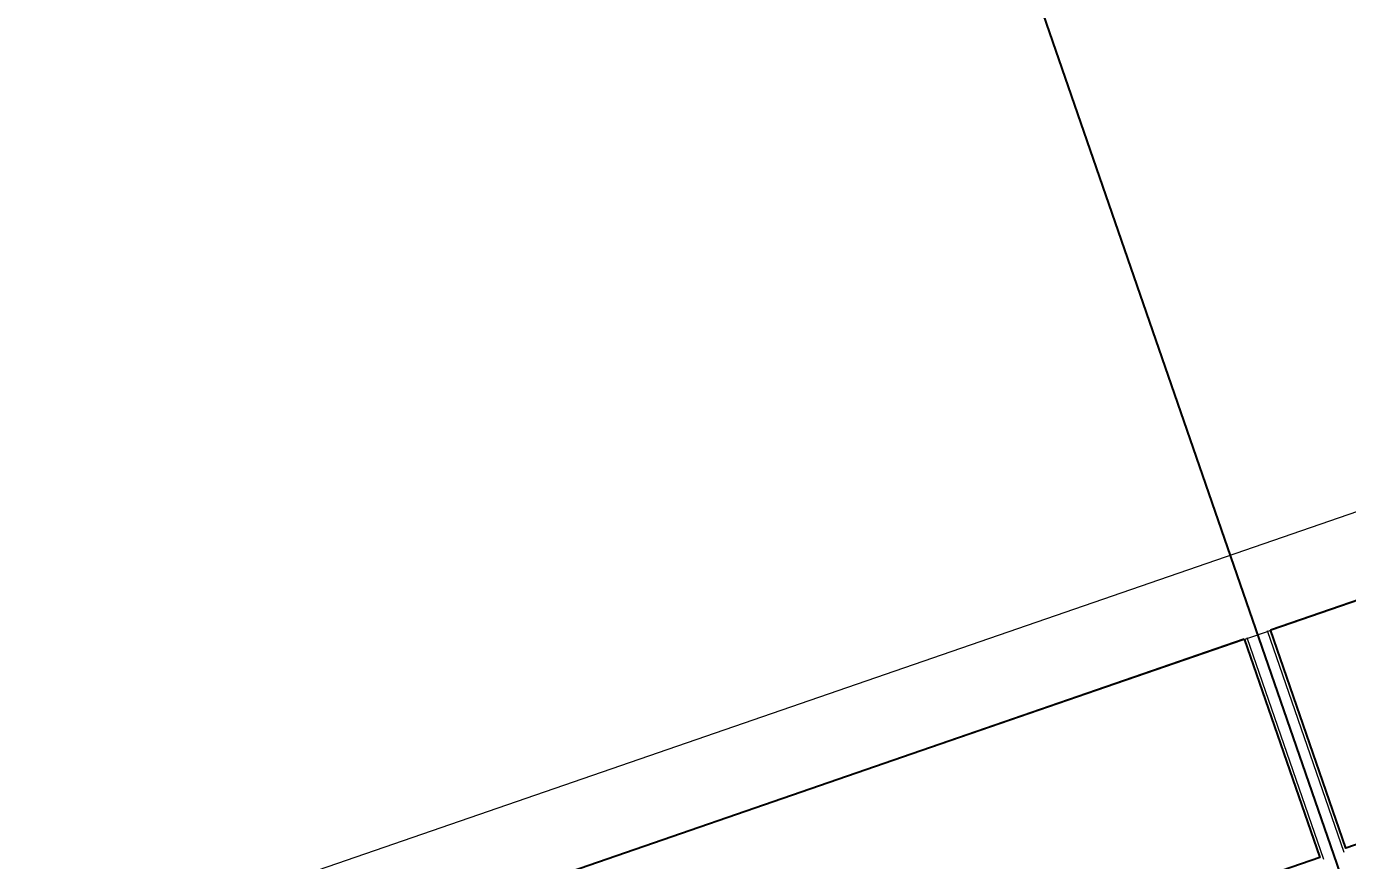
# Model space of a CAD drawing. Header units: millimetres. Extents: x -361702973 to 361248309, y -356458554 to 356543577.
# Drawn here: x 77206 to 83374, y 49607 to 53503 of the extents above; entities that cross this region are included whole.
import ezdxf

# ---------------------------------------------------------------- set-up
doc = ezdxf.new("R2010")
doc.units = ezdxf.units.MM
doc.header["$LTSCALE"] = 100
doc.header["$MEASUREMENT"] = 0
for name, color, linetype in [('A-ANNO-ROOM', 50, 'Continuous'), ('dien tich thong thuy', 3, 'Continuous'), ('KT-Net manh', 139, 'Continuous')]:
    doc.layers.add(name, color=color, linetype=linetype)
doc.layers.add('AUDIT_I_220808132811-11', color=7, linetype='Continuous', lineweight=9)
doc.styles.add('220126_HDN_HBA typical plan$0$211210_HDN_HBA_TYPICAL PLAN CORE OPT 1$0$HBA-Text', font='GOTHIC.TTF')

# ---------------------------------------------------------------- blocks, each defined once
blk = doc.blocks.new('A$C418F5BC8')
at = {"layer": 'A-ANNO-ROOM', "insert": (648.1133449638728, 1090.790118377889), "char_height": 600, "attachment_point": 2, "rotation": 50.44882673977027, "style": '220126_HDN_HBA typical plan$0$211210_HDN_HBA_TYPICAL PLAN CORE OPT 1$0$HBA-Text'}
blk.add_mtext_dynamic_manual_height_columns('SL-S', width=722857412.8743668, gutter_width=9765.624999999996, heights=[0], dxfattribs=at)
blk = doc.blocks.new('A$C1AAC5519')
at = {"layer": 'A-ANNO-ROOM', "insert": (772.955269176513, 1216.574747113511), "char_height": 600, "attachment_point": 2, "rotation": 50.44882673977027, "style": '220126_HDN_HBA typical plan$0$211210_HDN_HBA_TYPICAL PLAN CORE OPT 1$0$HBA-Text'}
blk.add_mtext_dynamic_manual_height_columns('1-BR', width=722857412.8743668, gutter_width=9765.624999999996, heights=[0], dxfattribs=at)
blk = doc.blocks.new('A$C2A6C5140')
at = {"layer": 'A-ANNO-ROOM', "insert": (731.4497625969816, 1190.0169191678, 0.0003277973379295924), "char_height": 600, "attachment_point": 2, "rotation": 50.44882673977027, "style": '220126_HDN_HBA typical plan$0$211210_HDN_HBA_TYPICAL PLAN CORE OPT 1$0$HBA-Text'}
blk.add_mtext_dynamic_manual_height_columns('2-BR', width=722857412.8743668, gutter_width=9765.624999999996, heights=[0], dxfattribs=at)
blk = doc.blocks.new('A$C5388591E')
at = {"layer": 'A-ANNO-ROOM', "insert": (894.3001998505497, 842.1987865094561, 0.0004622000541105721), "char_height": 600, "attachment_point": 2, "rotation": 1.4064704596368105, "style": '220126_HDN_HBA typical plan$0$211210_HDN_HBA_TYPICAL PLAN CORE OPT 1$0$HBA-Text'}
blk.add_mtext_dynamic_manual_height_columns('3-BR', width=722857412.8743668, gutter_width=9765.624999999996, heights=[0], dxfattribs=at)
blk = doc.blocks.new('A$C21AF0CCA')
at = {"layer": 'A-ANNO-ROOM', "insert": (1197.56892258345, 814.6835720778872), "char_height": 600, "attachment_point": 2, "rotation": 0.10542954816276216, "style": '220126_HDN_HBA typical plan$0$211210_HDN_HBA_TYPICAL PLAN CORE OPT 1$0$HBA-Text'}
blk.add_mtext_dynamic_manual_height_columns('1-BR+', width=722857412.8743668, gutter_width=9765.624999999996, heights=[0], dxfattribs=at)

msp = doc.modelspace()

# ---------------------------------------------------------------- linework, layer by layer
at = {"layer": 'AUDIT_I_220808132811-11'}
for p, q in [((83262.68363777686, 49612.38517906642), (82905.63079280384, 50647.34469918797)), ((83357.21614246383, 49644.99814516286), (83000.16329749081, 50679.9576652844))]:
    msp.add_line(p, q, dxfattribs=at)
at = {"layer": 'AUDIT_I_220808132811-11', "elevation": 4.469598132449163e-10}
for points in [[(99013.28158358758, 45087.86638798633), (96591.81466774852, 52101.56708254162, 0.3643585262583712), (91883.7777232588, 54156.43152717073), (62948.06581957143, 44174.19938163643, 0.4519047578513394), (60731.6572007366, 38521.09177919207), (68844.88280354886, 24907.26262909026, 0.3106788684848847), (75007.89375109866, 22936.00988019403), (97530.71268810221, 30727.35037666422, 0.2299220823866625), (97815.57670097044, 31142.11676835371), (98036.49818666533, 32158.79551515763, -0.2789899883790971), (98495.34331291087, 32660.41685368191), (102915.6510876441, 34181.01733374011, -0.4143403845293878), (103568.245148363, 33863.9223537845), (111897.4615060731, 9773.209343152994, 0.3197537419032749), (117095.5433125002, 6070.414265717583), (162232.9248160585, 6070.414265717583, 0.4808685683322463), (167373.4705618609, 12501.3145350407), (166764.8225651822, 15196.44946841465), (166719.5568668272, 15396.89007480725), (164944.1252416959, 23916.51352541283)], [(60902.57543493874, 38609.81694562032, -0.4594566638934902), (62942.67536269542, 43759.23628800505), (92378.42453774408, 53914.33683302815)]]:
    msp.add_lwpolyline(points, format="xyb", dxfattribs=at)
at = {"layer": 'dien tich thong thuy', "elevation": 7.093634520477567e-10}
for points in [[(83014.665885139, 50683.91419180188), (86980.30435879178, 52052.02808575001), (87331.81983495546, 51033.11927813878), (83366.1813613027, 49665.00538419066)], [(82891.61341879629, 50641.98172406285), (83243.6129495075, 49621.66982761117), (79278.29121062113, 48252.63789947559), (78926.2953837265, 49272.9390599808)]]:
    msp.add_lwpolyline(points, close=True, dxfattribs=at)
at = {"layer": 'KT-Net manh'}
msp.add_line((81803.42754229438, 53992.28474827825), (86674.03998750803, 39884.71387686739), dxfattribs=at)

# ---------------------------------------------------------------- block references
at = {"layer": 'A-ANNO-ROOM'}
for p in [(-193366.6029767873, 192837.9996409905, 5.460855537377236e-05), (-194725.1126339572, 187914.7636662904, 5.460855537377236e-05), (-204628.500881133, 156603.4286092457, 5.461079910308954e-05), (-263479.6090599558, 50485.12915140932, 5.460850030168077e-05), (-269121.1781233152, 49296.5544193383, 5.460850030168077e-05), (-249390.2929153891, 45734.43883928895, 5.460850030168077e-05), (-231828.0778406897, 44407.82273046864, 5.460832008522107e-05), (-260545.3674363113, 42210.52099001262, 5.460850030168077e-05), (-266005.9544405445, 40714.37009385967, 5.460850030168077e-05), (-231175.8712175231, 40645.45605562796, 5.460850030168077e-05), (-228303.7210763374, 35687.765146195, 5.460832008522128e-05)]:
    msp.add_blockref('A$C21AF0CCA', p, dxfattribs=at)
at = {"layer": 'dien tich thong thuy'}
for name, p, rotation in [('A$C2A6C5140', (-235738.0721845079, 62244.32288491951, 3.214423980650787e-05), 310.9576437198666), ('A$C2A6C5140', (-226971.972951604, 58672.53392838872, 1.895367564819208e-05), 310.9576437198666), ('A$C2A6C5140', (-182858.1837168724, 33888.05154022964, 0.000178988243818107), 310.9576437198666), ('A$C2A6C5140', (-203396.9752949114, 23120.58807031136, 0.0001030398263186841), 310.9576437198666), ('A$C2A6C5140', (-180585.3237963979, 23151.33387848926, 0.000178988243818107), 310.9576437198666), ('A$C2A6C5140', (-196571.0380073554, 22922.69606213347, 0.000178988243818107), 310.9576437198666), ('A$C418F5BC8', (-247792.2532073302, 59981.48598654423, -1.001597833679712e-05), 309.6632197063607), ('A$C418F5BC8', (-251962.2979944813, 57974.75306764379, -1.001597833679712e-05), 309.6632197063607), ('A$C418F5BC8', (-255726.2573242666, 56926.2422651329, -1.001597833679712e-05), 309.6632197063607), ('A$C418F5BC8', (-259675.3290057395, 55322.63898630807, -1.001597833679712e-05), 309.6632197063607), ('A$C1AAC5519', (-244712.9849651629, 48430.23954045825, 0.0003723829774320968), 309.6566028083925), ('A$C1AAC5519', (-223357.5065853495, 48059.78935259463, 0.0005547181599990354), 309.6566028083925), ('A$C1AAC5519', (-221487.8086388012, 45005.57789840109, 0.0003723828570649432), 309.6566028083925), ('A$C418F5BC8', (-197487.0809651244, 33411.4671110799, -1.001597833679712e-05), 309.6632197063607), ('A$C418F5BC8', (-193448.7475272998, 33349.36583146098, -1.001597833679712e-05), 309.6632197063607), ('A$C418F5BC8', (-201711.797739714, 33256.21495891846, -1.001597833679712e-05), 309.6632197063607), ('A$C418F5BC8', (-206278.2197520126, 33163.06303948996, -1.001597833679712e-05), 309.6632197063607), ('A$C1AAC5519', (-271599.8972878471, 39640.33326624559, 0.0003723828655667127), 309.6566028083925), ('A$C418F5BC8', (-226889.0124284044, 31090.29572592763, -1.001597833679712e-05), 309.6632197063607), ('A$C1AAC5519', (-217339.68294671, 23702.2762728755, -0.3423708923741385), 309.6566028083925), ('A$C1AAC5519', (-211634.5547104646, 23442.24319922904, 0.0003723828655667127), 309.6566028083925), ('A$C1AAC5519', (-187964.0545017801, 23164.08220845302, 0.0003723828655667127), 309.6566028083925)]:
    msp.add_blockref(name, p, dxfattribs=dict(at, rotation=rotation))
for name, p in [('A$C418F5BC8', (-197463.7292652081, 182913.4540568058, 9.919419487628366e-05)), ('A$C418F5BC8', (-200258.9907205751, 179138.6891211519, 4.458552763712727e-05)), ('A$C2A6C5140', (-188160.0390614129, 177105.642765429, 9.919419487628366e-05)), ('A$C418F5BC8', (-200994.9430359419, 174771.894767079, 4.458552763712727e-05)), ('A$C2A6C5140', (-234759.4766391878, 172444.9136382493, 4.458552763712727e-05)), ('A$C418F5BC8', (-200719.9128290097, 170423.8323274105, 4.458552763712727e-05)), ('A$C2A6C5140', (-190797.8283776039, 169517.5067573905, 9.919419487628366e-05)), ('A$C1AAC5519', (-230167.9898228928, 167012.0323451896, 0.0003723828655667197)), ('A$C418F5BC8', (-202290.0123814641, 165833.5958576689, 9.919419487628366e-05)), ('A$C1AAC5519', (-241412.7857485664, 165333.8017953324, 0.0003723828655667197)), ('A$C418F5BC8', (-226321.6487100684, 164849.0004456656, 4.458552763712727e-05)), ('A$C418F5BC8', (-223174.4637594427, 162010.1787619262, 0.05488942016446244)), ('A$C418F5BC8', (-203583.8919471729, 161846.927602817, 4.458552763712727e-05)), ('A$C418F5BC8', (-244807.1773967599, 161329.3218979316, 0.05488941081008353)), ('A$C2A6C5140', (-193344.5366901597, 160504.8948145737, 9.919419487628366e-05)), ('A$C418F5BC8', (-219934.1653648383, 159334.2093209107, 0.05488940151768119)), ('A$C1AAC5519', (-248428.8589248053, 157037.2006521042, 0.0003723828655667197)), ('A$C1AAC5519', (-252286.3459864925, 152336.1708680308, 0.02738517669695963)), ('A$C2A6C5140', (-195752.5445711951, 151816.0180695198, 4.458552763712727e-05)), ('A$C418F5BC8', (-228142.1604593961, 149140.0456224125, 0.05488939420954132)), ('A$C1AAC5519', (-255923.8224010994, 147682.0149176453, 0.0004269909932618908)), ('A$C418F5BC8', (-224737.6489350568, 146340.2200414557, 0.05488939420954583)), ('A$C2A6C5140', (-198038.3940573054, 144980.9671920894, 4.458552763712727e-05)), ('A$C418F5BC8', (-221724.5828443308, 144236.942033412, 4.458552763895914e-05)), ('A$C1AAC5519', (-260576.8913636276, 142107.7025675907, 0.027822102169103)), ('A$C418F5BC8', (-245667.6157152384, 140788.472051876, 9.916924510345083e-05)), ('A$C418F5BC8', (-263605.4986913943, 138503.2694156115, 0.05488941081008353)), ('A$C2A6C5140', (-199977.0465312221, 137220.1243192966, 9.919419487628366e-05)), ('A$C418F5BC8', (-247616.0924330471, 136995.8708936881, 4.458552763712727e-05)), ('A$C418F5BC8', (-266636.7078710849, 135433.6128811316, 4.458552763712727e-05)), ('A$C1AAC5519', (-268569.1861684484, 131058.0044733415, 0.0003723828655667197)), ('A$C418F5BC8', (-252583.1748971227, 130659.4905633791, 9.92039971646407e-05)), ('A$C418F5BC8', (-256446.2619547517, 127486.843743643, 4.458552763712727e-05)), ('A$C418F5BC8', (-258902.9768848096, 124459.8911733059, 0.05488941081005369)), ('A$C2A6C5140', (-265461.1614808204, 122023.7036381988, 0.02705737929207316)), ('A$C5388591E', (-193808.7999730141, 199941.1790572023, 4.458570785358675e-05)), ('A$C5388591E', (-210573.5526519337, 135718.1497136029, 9.91946273371655e-05)), ('A$C5388591E', (-276921.94039411, 49051.50231821807, -1.001579812033762e-05)), ('A$C5388591E', (-224277.5649896398, 23412.81915787171, 4.458552763712727e-05))]:
    msp.add_blockref(name, p, dxfattribs=at)

doc.saveas('drawing.dxf')
